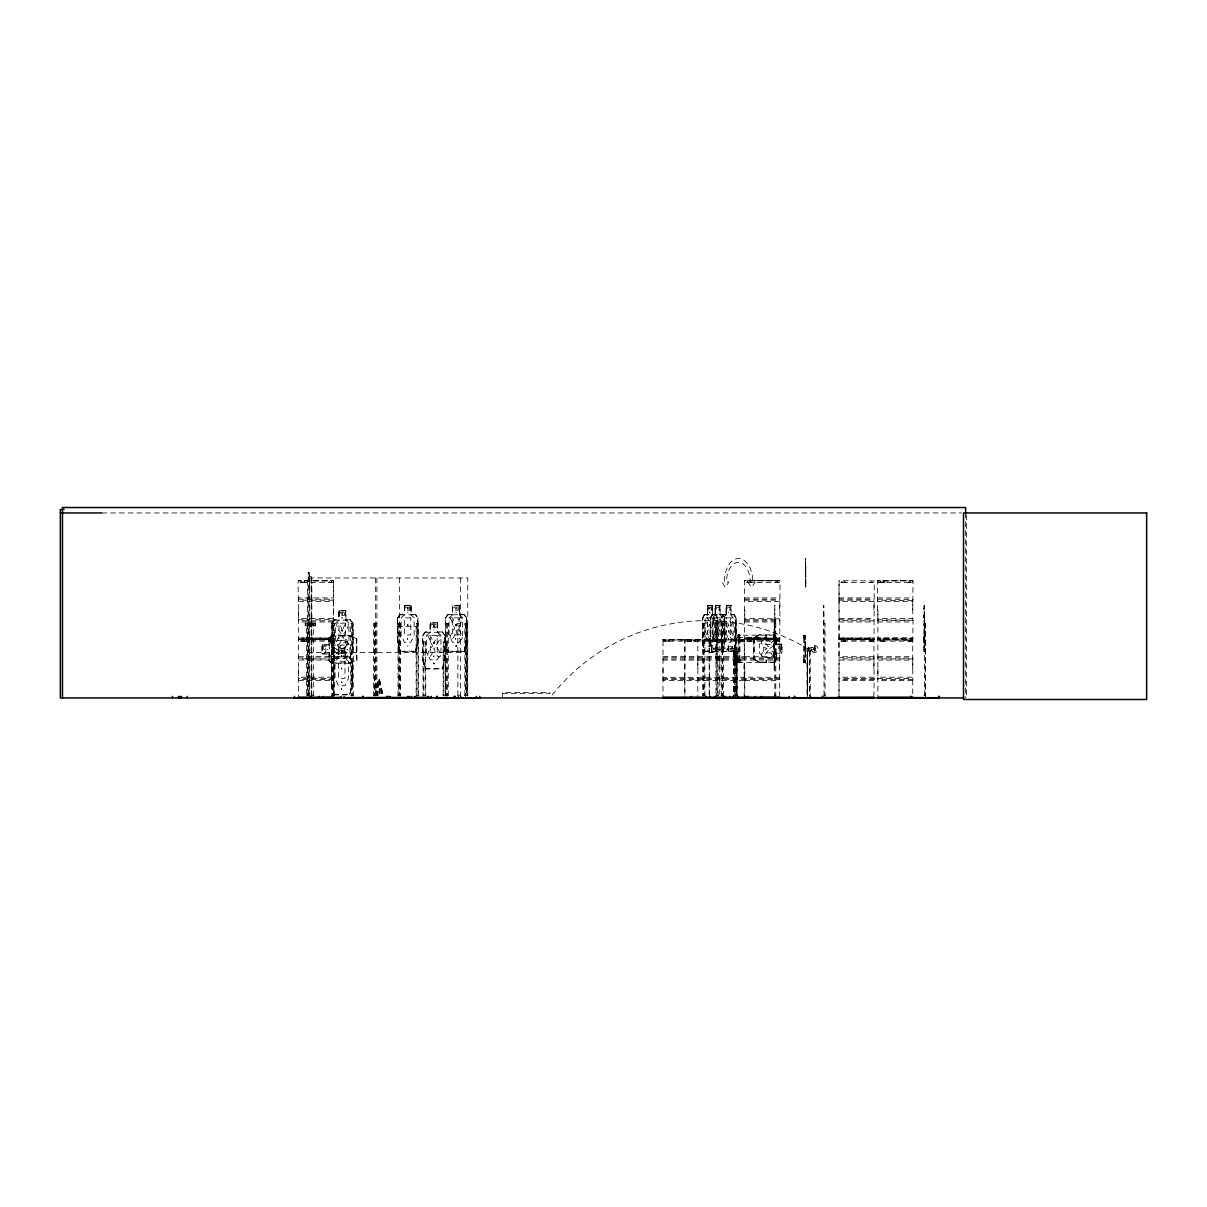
<?xml version="1.0" encoding="UTF-8"?>
<svg xmlns="http://www.w3.org/2000/svg" width="1207" height="1207" viewBox="0 0 1207 1207"><rect width="100%" height="100%" fill="white"/><g stroke="black" fill="none" stroke-linecap="round" stroke-linejoin="round"><path stroke-width="0.75" stroke-dasharray="5 3.75" d="M298.506 668.633L298.506 696.726M298.506 609.942L298.461 677.202L333.373 677.202L333.373 660.063L298.461 660.063M662.99 668.633L662.99 696.726M697.827 668.633L697.827 639.318L697.887 640.087M709.294 696.726L709.233 640.087M719.749 668.633L719.749 639.318M744.131 668.633L744.568 658.328M744.794 668.633L744.794 696.726M744.794 609.942L744.357 658.328L744.131 639.318L779.994 639.891L662.583 639.801L744.206 639.393M774.366 656.88L768.105 650.498C759.399 663.488 759.067 652.052 766.913 648.657C759.052 645.428 759.399 633.63 768.135 646.696C776.418 634.339 776.87 645.247 769.402 648.506L774.441 653.334L774.366 656.608M774.366 630.28L774.366 630.642M779.631 668.633L780.039 580.914L744.478 580.748L779.662 580.627L744.719 580.718L744.357 599.653L744.749 618.512L779.647 618.829M779.631 609.942L779.631 601.373L744.749 601.373M804.692 648.461C811.179 654.798 807.408 642.727 804.692 649.472M805.476 582L805.416 587.447L805.416 575.92M873.868 668.633L874.275 580.914L838.91 580.718M873.868 609.942L873.883 601.177M877.896 668.633L877.896 696.726M877.896 609.942L877.866 677.202L912.764 677.202L912.733 696.726M912.733 668.633L912.703 639.212M912.733 609.942L913.035 580.748L877.489 580.914L912.93 580.748M924.049 645.926L924.049 645.458M924.049 639.001L924.049 638.428M924.049 612.839L924.049 612.613M774.366 664.318L774.366 663.654M924.124 651.493L924.14 617.712M924.441 639.333L924.426 617.607L924.441 639.167M305.22 624.879C311.059 630.356 305.19 616.339 305.205 625.92M305.612 624.939C305.567 628.606 305.627 620.398 305.582 624.064M311.768 623.491L311.542 626.026L311.768 623.129M315.057 624.939C311.3 629.466 314.605 618.482 315.419 624.879C314.997 628.862 314.997 620.458 315.027 624.064M315.434 624.879L315.434 625.92M315.419 624.11L315.434 623.068M774.019 636.632L774.472 632.347L774.472 669.372L774.819 605.295L774.819 696.077M774.2 660.199L774.17 669.372L774.2 635.591M805.446 576.931L805.431 570.247M924.079 634.973L924.079 642.32L924.004 634.973M773.853 656.186L773.868 657.332L774.019 635.682M774.366 664.046L774.366 663.533M924.275 617.743L924.29 614.469M774.411 652.851L774.411 660.199L774.26 652.851L763.759 652.896L763.759 644.342L774.155 644.342M805.461 572.193L805.461 565.389M774.215 635.742L774.306 623.159L774.094 632.649M924.034 605.295L923.913 617.712M805.491 568.135L805.612 558.494L805.733 568.135M808.192 648.461L808.192 649.532M815.344 648.944C802.942 653.44 811.074 643.753 815.449 649.336C813.171 650.965 813.85 646.726 815.525 648.732M808.962 648.461L808.962 649.472M307.529 622.963L307.529 626.026M308.856 623.129L308.856 625.86M309.098 622.963L309.098 626.026M311.542 626.026L311.542 624.185L313.096 624.185M313.096 626.026L313.096 622.963M805.522 565.012L805.612 562.387L805.688 565.012M455.703 639.288L455.718 638.458M433.615 656.774L434.007 655.884L433.66 656.864M298.461 601.373L333.373 601.373L333.373 618.512L298.491 618.618L298.084 581.02L333.705 580.823L298.37 580.642L333.479 580.642L333.373 597.918L298.461 597.918M298.491 656.714L333.373 656.608L333.343 677.202M744.417 678.56L744.176 677.293L662.975 677.308L663.02 639.363L663.05 641.098M684.867 677.293L684.942 639.363M709.294 677.202L709.263 660.063M719.749 680.642L719.779 660.063M744.131 696.726L744.568 678.922M744.779 656.714L779.631 656.714M744.161 680.642L662.945 680.446M779.631 696.726L779.662 660.063L662.945 660.063M838.986 598.023L839.076 580.673L839.031 696.726M873.868 696.726L874.185 678.379L838.714 678.379M877.972 582.423L912.703 582.453L912.733 580.627L877.836 580.718L877.459 599.653L877.866 618.512L912.764 618.512L912.764 601.373L877.866 601.373M877.896 656.714L912.733 656.714M912.703 639.363L912.869 638.503L877.474 638.865L912.96 640.027L877.474 639.695L912.794 639.212L913.05 620.685M912.733 680.642L877.866 680.642M333.388 657.121L333.343 580.627M327.188 649.577L327.897 649.532M378.017 695.926L378.666 680.024M352.353 649.472L352.972 649.562M377.248 695.926L378.53 680.024M709.837 612.432L709.867 613.05M728.108 649.743L728.108 648.144L728.108 649.743L713.986 649.743L713.352 648.944L713.986 648.144L728.108 648.144M697.857 660.063L697.827 696.726M347.103 649.336L347.631 649.924L347.133 649.26M766.611 660.048L766.611 662.583L738.05 662.583C735.395 658.615 743.12 658.66 740.63 662.703M298.099 639.604L333.751 639.695L298.506 639.182M684.852 640.087L684.882 639.318L684.882 656.608M744.372 638.865L780.039 638.865L744.387 638.971L744.251 639.997L662.915 640.012M873.868 656.714L839.031 656.714L838.805 639.363L874.275 639.604L838.609 638.865L874.094 638.548L873.838 639.363M803.424 635.47L804.994 635.47L805.295 663.156L805.084 635.184C801.433 634.339 804.677 639.861 804.858 637.417M805.084 662.583C801.991 663.563 803.545 657.845 805.295 660.244M375.875 695.926L378.289 680.024M774.366 635.154L738.05 635.184L737.93 637.915L740.706 637.417L740.585 634.973L737.93 634.973L740.464 635.184M737.93 660.335L738.05 662.583M722.978 614.469L727.791 628.289C721.167 639.635 726.614 645.504 728.817 630.326C731.17 645.489 736.33 639.635 729.797 628.364C736.179 617.652 730.974 611.708 728.741 626.222L726.207 617.893L724.683 617.712L724.683 642.365L723.023 651.493M375.317 695.926L378.198 680.024L374.517 695.926M709.61 625.648L709.776 624.773L709.927 625.648M722.918 651.192L724.517 642.32L724.517 617.833L722.918 614.77M723.295 651.493L724.939 642.365L724.939 617.712L723.234 614.469M728.228 625.407L728.47 625.407M715.404 651.192L717.018 642.32L717.018 617.833L715.404 614.77M715.51 651.493L717.29 642.32M715.781 651.493L717.441 642.365L717.441 617.712L715.721 614.469L711.753 614.469M734.097 651.493L735.606 642.32L735.606 617.833L733.977 614.77M735.863 642.32L734.354 651.493L704.073 651.493L702.565 642.365L702.565 617.743L702.73 696.077M709.776 608.072L709.535 608.916M709.535 625.618L709.731 624.668M803.56 660.335L805.084 660.048M415.48 651.192L417.501 642.32L417.501 617.863L415.48 614.77M415.6 651.493L417.713 642.32L417.728 617.743L415.585 614.469M374.321 695.926L378.017 680.024L379.586 680.024L383.283 695.926M464.107 651.192L466.219 642.32L466.219 617.863L464.107 614.77M464.273 651.493L466.656 642.365L464.469 651.493L447.691 651.493L445.262 642.365L447.888 651.493M442.441 668.678L444.659 659.807L444.659 635.35L442.441 632.257M442.622 668.98L444.84 659.807L445.081 635.244L445.217 697.933M738.563 648.385C740.54 650.377 730.974 647.948 738.563 649.547M341.868 630.974L342.094 630.099L342.335 630.974M407.528 625.648L407.755 624.773L407.981 625.648M341.445 651.946L341.822 652.308M349.562 694.553L352.067 685.682L352.308 661.074L352.308 685.742L349.728 694.87M341.958 613.91L342.441 614.242M350.121 656.517L352.444 647.646L352.444 623.159M350.286 656.819L352.866 647.691L352.866 623.038L350.211 619.795M352.866 647.691L350.483 656.819L333.962 656.819L331.819 647.691L331.819 623.068L334.037 619.795L338.971 619.795M298.099 658.056L338.473 657.83M333.343 696.726L333.705 679.194M407.438 608.916L407.679 607.951L408.072 608.916M407.438 625.633L407.755 624.638L408.072 625.618M456.005 608.072L456.337 608.916M455.763 625.648L456.005 624.773L456.231 625.648M341.521 651.327L341.747 652.067M341.626 668.014L341.822 669.025M341.777 614.242L342.034 613.277L342.335 614.272M341.777 630.944L342.139 629.963L342.441 630.944M455.733 608.962L455.929 607.951M455.658 625.633L455.929 624.668M433.675 626.433L433.932 625.558L434.264 626.448M433.675 643.15L433.781 642.788M912.869 600.679L877.625 600.181M433.569 626.403L433.856 625.452M433.645 643.165L433.856 642.154M333.69 679.375L333.645 678.379L298.189 678.379M684.686 678.198L684.912 696.726M333.539 659.052L298.22 658.871M333.539 679.647L298.22 679.45M662.749 657.709L779.978 657.875M684.671 678.304L684.912 660.063M298.431 639.212L333.751 638.865L298.37 639.242M298.189 599.2L333.66 599.2M298.159 619.779L333.615 619.704M333.645 600.196L298.22 600.181M662.643 678.47L779.903 678.394M744.478 599.2L779.978 599.185M838.684 619.779L874.215 619.779M877.549 599.185L913.141 599.366M877.549 619.779L913.171 620.232L877.58 620.685M877.549 657.875L913.141 658.056M874.215 679.375L838.714 679.375M877.549 678.47L913.05 678.379M913.05 679.375L877.58 679.375M333.57 620.866L298.22 620.775M838.759 599.019L874.215 599.185M838.759 657.694L874.215 657.875M874.109 620.866L838.714 620.685M874.109 658.962L838.759 658.871M913.005 658.977L877.655 658.962M328.908 582.423L331.97 582.423M328.908 641.098L331.97 641.098M693.391 641.098L696.454 641.098M715.329 641.098L715.525 640.178M739.71 641.098L742.773 641.098M775.196 582.423L778.259 582.423M775.196 641.098L778.259 641.098M869.447 582.423L872.51 582.423M869.447 641.098L872.51 641.098M908.313 582.423L911.376 582.423M908.313 641.098L911.376 641.098M712.009 614.469L710.365 617.863L710.47 642.365L711.708 651.493M712.145 605.597L712.145 614.77L710.636 617.863L710.636 642.32L712.085 651.192M702.73 617.863L704.375 614.469M704.45 614.77L702.987 617.863L702.987 642.32L704.45 651.192M721.318 696.077L721.137 617.743L722.691 614.469M722.902 651.493L721.303 642.32L721.409 617.743L722.948 614.469M721.56 617.863L723.023 614.77M774.155 662.085L775.995 659.022L775.995 637.915L774.125 635.154M774.23 662.387L776.252 659.022M776.433 653.213L776.433 659.158L774.472 662.387L759.278 662.387M300.136 582.423L305.552 582.423M300.136 641.098L305.552 641.098M664.619 641.098L670.036 641.098M686.542 641.098L691.958 641.098M746.424 582.423L751.84 582.423M710.923 641.098L718.391 641.098M746.424 641.098L751.84 641.098M840.66 582.423L846.077 582.423M840.66 641.098L846.077 641.098M879.526 582.423L884.942 582.423M879.526 641.098L884.942 641.098M333.66 657.89L331.367 661.119L333.766 657.83M333.871 658.147L331.789 661.24L331.593 685.682L333.871 694.553M332.046 623.189L334.233 619.795M334.339 620.096L332.257 623.189L332.257 647.646L334.339 656.517M417.667 642.365L415.857 651.493L399.773 651.493L397.465 642.365L397.525 617.712L399.894 614.469L404.466 614.469M397.737 617.833L400.105 614.469M397.948 617.833L400.196 614.77M329.058 645.142L328.832 638.895L331.261 635.651L349.97 635.651L356.819 638.805L356.819 660.365L349.758 663.201M331.472 635.651L328.832 638.895M331.563 635.968L329.27 639.031L329.27 660.138L331.593 662.899M813.865 648.551L815.163 648.25M445.458 642.365L445.262 617.712L447.948 614.469M445.504 617.833L447.857 614.77L464.288 614.77M448.053 614.77L445.7 617.833L445.7 696.077M425.377 668.98L422.903 659.807L422.646 635.199L425.271 631.955L430.25 631.955M425.452 631.955L422.903 635.32L423.084 696.077M423.084 635.32L425.558 632.257M333.298 639.363L333.373 621.967L298.461 621.967M839.001 639.423L838.986 621.861M738.82 637.703L738.94 635.47M738.82 662.583L738.94 660.335M738.82 662.869L738.82 634.882M839.031 639.182L873.913 639.212M333.298 582.453L298.582 582.423M333.298 641.143L298.536 641.143M779.586 582.453L744.87 582.423M744.794 638.05L779.631 638.05L744.87 638.05M744.1 641.143L663.02 641.143M779.586 641.143L744.825 641.143M873.838 582.378L839.106 582.423M873.838 641.143L839.076 641.143M912.703 641.143L877.927 641.143M407.483 638.458L407.77 639.438L407.604 638.503M341.837 682.755L341.868 681.819M342.003 617.773L342.154 618.376M912.658 641.098L912.733 638.05L877.896 638.05L912.703 638.081M709.912 646.454L709.671 645.413M452.565 614.77L449.034 617.833L449.034 634.973L452.565 642.32L459.158 642.32L462.688 634.973L462.688 617.833L459.158 614.77L459.158 605.597M455.748 638.578L455.718 639.227M341.837 682.604L341.837 681.94M739.695 634.882L739.695 637.703M730.31 649.532C725.965 647.646 744.553 650.12 730.31 648.4M735.169 648.385L735.169 649.547M739.695 659.761L739.695 662.583M709.942 638.578L709.641 639.318L709.957 638.458M803.59 659.837L803.711 637.99M759.535 634.852L753.998 637.688L753.756 659.248L753.756 637.688L759.278 634.852L774.441 634.852L776.433 637.779L776.433 644.025M753.937 637.915L759.55 635.154M324.623 649.441L324.623 649.788M434.082 663.971L433.69 662.945L434.128 663.91M728.44 646.469L728.228 645.473M333.57 639.197L333.373 656.608M333.524 639.966L298.431 640.012M349.728 662.899L356.593 660.138M709.067 639.363L709.263 656.608M814.001 649.502L815.163 649.622M341.717 656.412L341.611 655.356L341.385 656.367M735.682 648.4L735.787 649.547M342.124 617.773L341.943 617.32M713.986 649.743L713.986 648.144M455.974 612.1L456.201 612.99M433.901 629.481L434.022 629.933M873.943 640.012L838.971 640.042M455.959 645.534L455.974 646.484M434.007 663.02L434.007 663.85M341.626 689.725L341.626 688.91M341.913 650.799L341.913 651.75L341.958 650.739M342.124 651.81L342.139 650.86M455.959 624.638L456.337 625.618M433.886 625.422L434.279 626.403M433.886 642.124L433.751 642.893M101.826 512.945L961.632 512.945M309.369 584.097L309.369 588.654M744.749 597.918L779.662 597.918M839.001 597.918L873.913 597.918M877.866 597.918L912.764 597.918M744.508 600.181L779.903 600.181M838.759 600.181L874.155 600.181M873.913 601.373L839.001 601.373L839.031 618.512L873.868 618.618M404.254 605.295L411.195 605.295L411.195 614.469M404.481 605.597L410.968 605.597M459.354 605.597L452.565 605.597L452.761 614.77M707.604 605.597L712.417 605.597M715.193 605.597L719.96 605.597M726.176 605.597L730.989 605.597M339.001 610.923L345.685 610.923M410.983 614.469L415.796 614.469L417.939 617.743L417.984 696.077M447.752 614.469L452.519 614.469L452.323 605.295L459.58 605.295L459.58 614.469M459.384 614.469L464.393 614.469L466.656 617.743L466.777 696.077M704.119 614.469L707.694 614.469M719.855 614.469L726.282 614.469M730.884 614.469L734.309 614.469L736.029 617.712L735.757 642.365M399.985 614.77L415.691 614.77M704.194 614.77L734.233 614.77M397.525 617.712L397.722 642.365L400.03 651.493M464.212 614.469L466.656 617.743M721.137 617.743L718.346 628.364C724.803 639.604 719.704 645.504 717.38 630.326C715.178 645.519 709.807 639.604 716.339 628.289C710.214 617.758 715.027 611.662 717.29 626.222L719.84 617.893L721.394 617.803M736.029 617.712L735.893 696.077M345.715 619.795L350.422 619.795M744.508 619.704L779.903 619.704M334.143 620.096L350.317 620.096M744.553 620.866L779.903 620.775M744.749 621.967L779.662 621.967M839.001 621.967L873.913 621.967M877.866 621.967L912.764 621.967M437.673 622.782L430.069 622.782L430.069 631.955M331.819 623.068L331.895 696.077M350.121 620.096L352.866 623.038M430.326 623.084L437.417 623.084M311.15 623.325L313.684 623.325L313.684 695.217M331.895 623.325L334.445 623.325L334.445 697.933M375.649 623.325L373.627 623.325L373.627 695.217M376.916 623.325L375.905 623.325L375.935 695.217M400.709 623.325L398.008 623.325L398.008 696.077M445.7 623.325L448.265 623.325L448.265 696.077M460.395 623.325L457.86 623.325L457.86 695.217M467.758 623.325L464.831 623.325L464.831 696.077M702.73 623.325L704.903 623.325L704.903 697.933M721.318 623.325L723.476 623.325L723.476 697.933M774.819 623.325L775.784 623.325L775.784 697.933M824.064 623.325L825.045 623.325L825.045 697.933M924.275 623.325L925.422 623.325L925.422 696.077M307.544 624.185L309.098 624.185M307.544 624.819L309.098 624.819M311.542 624.819L313.096 624.819M397.465 626.403L417.728 626.403M437.492 631.955L442.728 631.955L445.081 635.244M425.377 632.257L442.607 632.257M773.959 632.649L774.502 635.712M309.369 634.294L309.369 638.85M805.295 635.621L804.677 637.703M331.367 635.968L349.939 635.968M737.824 637.417L740.706 637.417M737.93 637.417L766.611 637.703L766.611 635.184M774.2 634.852L776.433 637.779M803.606 637.613L805.084 637.703M349.774 635.651L356.819 638.805M779.692 640.087L744.538 639.604M877.836 640.012L912.794 640.042M423.084 641.973L425.694 641.973L425.694 696.077M721.409 642.365L722.646 651.493M923.989 651.493L924.396 605.295L924.456 696.077M776.192 644.025L782 644.025L782 653.213L776.192 653.213M781.804 644.342L775.995 644.342L774.155 639.74L763.759 639.74L759.309 644.342L759.309 652.896L763.759 657.498L774.155 657.498L775.995 652.896L781.804 652.896M329.043 644.84L321.952 644.84L321.952 654.013L329.043 654.013M322.178 645.142L329.27 645.142L331.563 640.555L344.417 640.555L349.939 645.142L349.939 653.711L344.417 658.298L331.563 658.298L329.27 653.711L322.178 653.711M456.171 645.428L456.14 646.484L456.186 645.473M710.214 645.443A3.5 2.776 -90 0 1 712.628 650.694A3.5 2.776 -90 0 1 707.8 650.694A3.5 2.776 -90 0 1 710.214 645.443L713.986 645.443A3.5 2.776 -90 0 1 716.4 650.694A3.5 2.776 -90 0 1 711.572 650.694A3.5 2.776 -90 0 1 713.986 645.443M815.147 646.801L815.208 651.086L814.378 651.086L814.378 646.801L815.208 646.801M736.723 647.42L734.218 647.42L734.218 650.528M808.977 647.42L808.177 647.42L808.177 650.528L807.015 650.528L807.015 696.077M338.503 648.959L345.157 648.959L344.961 658.147L348.416 661.21L348.416 678.334L344.961 685.682L338.503 685.682L335.048 678.334L335.048 661.21L338.503 658.147L338.473 648.657M727.489 648.944L728.741 648.944M813.971 648.944L815.555 648.944M808.946 650.528L810.138 650.528L810.138 696.077M399.985 651.192L415.691 651.192M447.857 651.192L464.288 651.192M704.194 651.192L737.643 651.297L737.643 650.528L733.298 650.528L733.298 651.297M807.015 651.297L810.138 651.297M924.426 651.192L923.974 642.32M824.064 651.493L823.762 605.295L824.064 696.077M307.438 652.595L467.758 652.595M710.214 652.444L713.986 652.444M334.143 656.517L350.317 656.517M662.945 656.608L744.131 656.714M333.675 658.147L349.774 658.147M662.749 658.962L779.903 658.871M776.433 659.158L776.252 652.896M422.827 659.852L425.196 668.98L442.803 668.98L444.9 659.852M877.866 660.063L912.764 660.063L912.794 677.715M356.819 660.365L356.623 638.805M737.824 660.335L740.464 660.048M759.309 662.085L774.396 662.085M331.382 662.899L349.939 662.899M349.97 663.201L331.291 663.201L328.832 660.274L329.058 653.711M425.377 668.678L442.607 668.678M779.631 677.308L744.749 677.202L744.447 657.89M873.913 677.202L839.001 677.202L839.031 660.063L873.913 660.063L874.109 678.304M662.749 679.541L779.903 679.45M309.369 679.571L309.369 684.143M744.749 680.642L779.662 680.642M873.913 680.642L839.001 680.642L839.001 695.338M331.563 661.119L331.563 685.727M341.445 688.79L341.792 689.816L341.4 688.85M502.519 693.663L549.924 693.663L549.924 692.531L502.519 692.531L502.519 697.933M333.675 694.553L349.774 694.553M333.494 694.87L349.939 694.87M306.352 695.217L308.841 695.217M310.863 695.217L313.971 695.217M331.638 695.217L334.701 695.217M350.468 695.217L353.53 695.217M373.401 695.217L377.203 695.217M397.782 695.217L400.935 695.217M415.917 695.217L418.904 695.217M422.842 695.217L425.95 695.217M442.939 695.217L448.521 695.217M457.574 695.217L460.682 695.217M464.604 695.217L467.984 695.217M702.504 695.217L705.144 695.217M715.706 695.217L718.346 695.217M721.077 695.217L723.717 695.217M734.278 695.217L736.919 695.217M774.517 695.217L776.071 695.217M823.778 695.217L825.332 695.217M923.989 695.217L925.709 695.217M407.725 646.484L407.936 645.473M709.791 645.534L709.671 646.484L709.641 645.473M728.364 612.1L728.213 612.99M709.776 612.1L709.625 612.99M407.664 612.432L407.951 612.99M728.53 638.578L728.379 639.454L728.545 638.458M309.384 576.026L308.162 572.963M349.728 635.968L356.593 639.031M753.937 659.022L759.55 662.085M753.756 659.248L759.52 662.387M437.236 632.257L440.947 635.32L440.947 652.459L437.236 659.807L430.326 659.807L426.614 652.459L426.614 635.32L430.326 632.257L430.25 622.782M737.96 637.613L738.05 635.184M329.058 660.138L331.503 663.201M712.145 614.77L714.589 617.833L714.589 634.973L712.145 642.32L707.604 642.32L705.16 634.973L705.16 617.833L707.604 614.77L707.694 605.295M352.308 661.074L349.864 657.83L345.187 657.83L345.383 648.657L338.277 648.657L338.277 657.83M349.668 657.83L352.067 661.21M349.562 658.147L351.871 661.21L351.871 685.682M442.547 631.955L444.84 635.35M747.887 582L751.523 587.447L755.175 582L752.821 582A23.506 14.243 -90 0 0 738.578 558.494A23.506 14.243 -90 0 0 724.321 582L721.967 582L725.392 587.447L728.832 582L726.448 582A19.629 11.889 -90 0 1 738.337 562.387A19.629 11.889 -90 0 1 750.241 582M734.037 614.469L735.863 617.833M715.464 614.469L717.29 617.833M913.05 619.689L912.733 618.618M744.357 678.198L744.402 679.103M333.57 678.304L333.343 677.308M423.084 659.807L425.558 668.678M341.656 651.327L341.928 652.278M341.656 668.044L341.928 668.995M445.7 642.32L448.053 651.192M407.755 608.072L407.981 608.947M397.948 642.32L400.196 651.192M332.046 647.646L334.158 656.819M331.367 685.727L333.705 694.87M379.556 680.024L383.087 695.926M804.858 660.335L804.828 662.794L803.424 662.281M709.822 607.951L710.003 608.916M709.822 624.668L710.003 625.633M379.405 680.024L382.287 695.926M721.56 642.32L723.023 651.192M702.73 642.32L704.33 651.493M710.47 642.365L711.964 651.493M379.315 680.024L382 697.691M744.146 677.399L744.161 660.063M298.446 680.341L333.373 680.642L333.373 695.338M379.073 680.024L380.356 695.926M684.867 680.446L684.882 695.338M378.938 680.024L379.586 695.926M774.411 632.649L774.456 635.712M311.768 625.86L311.542 622.963M305.205 623.068L305.22 624.11M924.079 614.77L924.109 617.833L924.124 614.469M805.748 565.389L805.748 572.193M805.793 570.247L805.793 587.447L805.808 575.92M773.868 636.632L773.868 635.486L774.004 657.302L774.034 656.186M924.275 642.32L924.29 651.493M966.385 514.816L966.385 697.933M965.645 512.945L965.645 697.933M925.271 623.325L925.271 697.933M910.576 581.382L910.576 582.423M910.576 640.057L910.576 641.098M908.977 581.382L909.097 582.423M909.097 640.057L909.097 641.098M884.128 582.106L880.341 582.106M883.901 581.502L883.901 582.453M883.901 640.178L883.901 641.143M880.567 581.502L880.567 582.453M880.567 640.178L880.567 641.143M871.831 581.382L871.71 582.423M871.831 640.057L871.71 641.098M870.232 582.423L870.111 582.106M870.232 641.098L870.111 640.796M845.262 582.106L841.475 582.106M845.036 581.502L845.036 582.453M845.036 640.178L845.036 641.143M841.701 581.502L841.701 582.453M841.701 640.178L841.701 641.143M814.438 646.801L814.438 651.086M809.837 651.297L809.852 696.077M809.565 651.297L809.565 696.077M808.946 647.42L808.977 650.528M807.302 651.297L807.317 696.077M805.401 641.355L805.401 657.423M804.677 637.99L804.707 659.761M804.118 635.184L804.118 637.703M804.118 660.048L804.118 662.583M803.711 635.184L803.711 637.703M803.711 660.048L803.711 662.583M781.744 644.025L781.744 653.213M781.563 644.342L781.563 652.896M777.474 581.382L777.474 582.423M777.474 640.057L777.474 641.098M776.192 637.779L776.252 644.342M775.995 581.382L775.995 582.423M774.924 617.607L774.924 639.454M765.841 635.184L765.841 637.703M765.841 660.048L765.841 662.583M754.179 637.915L754.179 659.022M751.026 582.106L747.239 582.106M750.799 581.502L750.799 582.453M750.799 640.178L750.799 641.143M747.465 581.502L747.465 582.453M747.465 640.178L747.465 641.143M741.973 640.057L741.973 641.098M740.495 641.098L740.374 640.796M739.997 637.99L739.997 659.761M739.227 637.99L739.227 659.761M738.05 637.99L738.05 659.761M737.296 651.297L737.19 696.077L737.009 651.297M736.677 696.077L736.677 623.325L734.52 623.325L734.52 696.077M736.104 647.42L736.104 650.528M736.119 651.297L736.119 696.077M735.47 651.297L735.485 696.077M735.35 623.325L735.304 696.077M735.048 651.297L735.048 696.077M734.837 647.42L734.837 650.528M734.822 651.297L734.822 696.077M733.931 651.297L733.931 696.077M733.826 651.297L733.871 696.077M733.645 651.297L733.539 696.077M732 646.801L732 651.086M730.989 614.77L731.155 605.295L726.01 605.295L726.01 614.469M730.884 605.295L730.733 614.77L733.162 617.833L733.162 634.973L730.733 642.32L726.176 642.32L723.747 634.973L723.747 617.833L726.176 614.77L726.282 605.295M728.425 646.801L728.425 651.086M726.433 605.597L726.433 614.77M722.661 623.325L722.661 696.077M722.133 623.325L722.133 696.077M720.126 614.469L720.126 605.295L715.042 605.295L715.042 614.469M719.855 605.295L719.96 614.77L722.374 617.833L722.374 634.973L719.96 642.32L715.449 642.32L713.05 634.973L713.05 617.833L715.449 614.77L715.449 605.597M719.704 605.597L719.704 614.77M719.779 680.642L719.749 696.726M718.105 696.077L718.105 623.325L715.947 623.325L715.947 696.077M717.592 640.057L717.592 641.098M717.184 617.712L717.29 696.077M716.762 623.325L716.762 696.077M716.113 640.057L716.113 641.098M715.298 605.295L715.193 614.77M715.298 640.178L715.298 641.143M712.568 614.469L712.568 605.295L707.438 605.295L707.438 614.469M712.311 605.295L712.417 614.77M711.964 640.178L711.964 641.143M710.214 617.743L710.214 642.365M709.263 680.642L709.263 695.338M707.86 605.597L707.86 614.77M704.073 623.325L704.073 696.077M703.56 623.325L703.56 696.077M695.79 640.796L695.67 641.098M694.07 640.057L694.191 641.098M691.143 640.178L690.917 641.143M687.583 640.178L687.583 641.143M668.995 640.178L668.995 641.143M665.66 640.178L665.66 641.143M467.758 695.217L467.758 577.972L307.438 577.972L307.438 695.217M467.396 623.325L467.396 696.077M466.898 623.325L466.898 695.217M466.46 617.743L466.581 695.217M465.721 623.325L465.721 695.217M465.449 623.325L465.449 697.933M460.38 577.972L460.395 695.217M459.384 605.295L459.354 614.77M447.631 623.325L447.631 696.077M446.318 623.325L446.318 696.077M445.79 696.077L445.79 641.973L443.18 641.973L443.18 696.077M443.754 641.973L443.754 696.077M437.492 622.782L437.673 631.955M437.236 623.084L437.417 632.257M437.236 652.459L437.236 635.32L430.326 635.32L430.326 652.459M430.492 623.084L430.492 632.257M425.12 641.973L425.12 696.077M423.657 641.973L423.657 696.077M418.648 696.077L418.648 623.325L416.143 623.325L416.143 696.077M416.807 623.325L416.807 697.933M410.983 605.295L410.968 614.77M410.772 605.597L410.772 614.77L414.137 617.833L414.137 634.973L410.772 642.32L404.481 642.32L401.116 634.973L401.116 617.833L404.481 614.77L404.466 605.295M404.692 605.597L404.692 614.77M400.513 623.325L400.513 696.077M399.849 623.325L399.849 696.077M399.547 577.972L399.547 695.217M398.672 623.325L398.672 696.077M376.901 577.972L376.901 695.217M375.649 577.972L375.649 695.217M374.789 623.325L374.789 695.217M374.487 623.325L374.487 695.217M356.397 639.031L356.397 660.138M353.274 696.077L353.274 623.325L350.724 623.325L350.724 696.077M352.67 623.038L352.64 696.077M351.358 623.325L351.358 696.077M345.926 619.795L345.926 610.606L338.775 610.606L338.775 619.795M345.715 610.606L345.685 620.096M345.489 610.923L345.489 620.096L348.959 623.159L348.959 640.298L345.489 647.646L339.001 647.646L335.531 640.298L335.531 623.159L339.001 620.096L338.971 610.606M339.197 610.923L339.197 620.096M338.714 648.959L338.714 658.147M333.811 623.325L333.811 696.077M332.529 623.325L332.529 696.077M331.186 581.382L331.186 582.423M331.186 640.057L331.186 641.098M329.707 581.382L329.707 582.423M329.586 640.057L329.707 641.098M322.375 645.142L322.375 653.711M322.148 644.84L322.148 654.013M313.081 624.079L313.111 624.909M311.844 697.54L311.844 576.448L309.067 576.448L309.067 695.685M311.512 576.448L311.512 697.54M311.15 577.972L311.15 695.217M310.908 621.982L310.908 627.006L309.686 627.006L309.686 621.982M309.384 697.933L309.384 572.344L308.162 572.344L308.162 697.933M308.615 695.217L308.615 623.325L306.578 623.325L306.578 695.217M307.74 623.325L307.74 695.217M307.529 624.079L307.544 624.909M304.737 582.106L300.95 582.106M304.511 581.502L304.511 582.453M304.511 640.178L304.511 641.143M301.177 581.502L301.177 582.453M301.177 640.178L301.177 641.143M552.233 694.976A197.375 196.952 -90 0 1 812.749 651.976A3.5 3.5 0 0 0 818.059 648.944A3.5 3.5 0 0 0 812.809 645.911A3.5 3.5 0 0 0 812.809 651.976M815.178 648.823L815.178 648.672M924.049 624.668L924.049 625.648L924.049 624.668M924.049 607.951L924.049 608.947L924.049 607.951M774.366 642.546L774.366 643.527L774.366 642.546M774.366 625.83L774.366 626.81L774.366 625.83M336.678 649.577L337.447 649.985L336.693 649.517M331.14 655.009L331.533 657.196L339.137 651.342C349.577 664.333 350.649 652.685 340.661 649.396C350.634 645.896 349.562 634.641 339.182 647.556C329.179 634.957 328.093 646.273 337.583 649.547L331.14 655.009M341.928 644.146L341.958 643.98M714.499 638.895L712.93 639.182L710.244 630.326C708.041 645.504 702.595 639.635 709.203 628.289C703.017 617.728 707.875 611.677 710.169 626.222C712.402 611.708 717.607 617.652 711.225 628.364L714.499 638.895M450.211 617.803L454.677 628.364C445.006 640.691 453.063 644.719 456.095 630.326C458.947 644.734 467.365 640.691 457.604 628.289C466.777 616.671 459.158 612.432 456.216 626.222L452.489 617.893L450.211 617.803M740.585 662.281L737.824 662.281L740.706 662.281M427.806 635.289L432.513 645.851C422.329 658.313 430.854 662.115 433.992 647.812C436.949 662.115 445.851 658.328 435.576 645.79C445.232 634.022 437.16 630.009 434.113 643.708L430.22 635.38L427.806 635.289M728.228 608.69L728.228 608.69M348.597 644.221L346.364 644.508L342.547 635.636C339.74 650.09 331.472 645.971 341.068 633.615C332.046 622.043 339.514 617.712 342.426 631.548C345.262 617.758 353.229 621.937 343.935 633.69L348.597 644.221M298.536 638.005L333.343 638.05L298.506 638.05M839.076 638.005L873.868 638.05L839.031 638.05M409.641 607.121L405.597 607.121L405.597 610.184L409.641 610.184L409.641 607.121M457.981 607.121L453.741 607.121L453.741 610.184L457.981 610.184L457.981 607.121M711.33 607.121L708.418 607.121L708.418 610.184L711.33 610.184L711.33 607.121M719.161 607.121L716.264 607.121L716.264 610.184L719.161 610.184L719.161 607.121M729.918 607.121L726.991 607.121L726.991 610.184L729.918 610.184L729.918 607.121M344.327 612.447L340.163 612.447L340.163 615.51L344.327 615.51L344.327 612.447M410.772 617.833L404.481 617.833L404.481 634.973L410.772 634.973L410.772 617.833M459.158 617.833L452.565 617.833L452.565 634.973L459.158 634.973L459.158 617.833M712.145 617.833L707.604 617.833L707.604 634.973L712.145 634.973L712.145 617.833M719.96 617.833L715.449 617.833L715.449 634.973L719.96 634.973L719.96 617.833M730.733 617.833L726.176 617.833L726.176 634.973L730.733 634.973L730.733 617.833M345.489 623.159L339.001 623.159L339.001 640.298L345.489 640.298L345.489 623.159M310.591 623.823L309.988 625.166L310.591 623.823M435.999 624.607L431.548 624.607L431.548 627.67L435.999 627.67L435.999 624.607M344.417 645.142L331.563 645.142L331.563 653.711L344.417 653.711L344.417 645.142M780.642 645.866L778.787 645.866L778.787 651.373L780.642 651.373L780.642 645.866M325.83 646.68L323.521 646.68L323.521 652.187L325.83 652.187L325.83 646.68M732.619 646.801L727.806 646.801L727.806 651.086L732.619 651.086L732.619 646.801M343.799 650.498L339.665 650.498L339.665 653.56L343.799 653.56L343.799 650.498M344.961 661.21L338.503 661.21L338.503 678.334L344.961 678.334L344.961 661.21M807.589 696.077L807.619 651.297L807.589 696.077"/><path stroke-width="1.5" d="M910.772 697.555L938.94 697.782L877.866 697.842M294.297 697.752L319.101 697.752M690.932 697.752L755.386 697.752M322.556 697.752L340.978 697.555L293.754 697.933M436.542 697.752L454.42 697.752M794.07 697.752L838.548 697.555M64.122 509.445L60.35 509.445L60.35 697.933L963.759 697.933M60.35 512.945L101.75 512.945M298.431 697.178L333.404 697.178M662.915 697.178L744.206 697.178M744.719 697.178L779.692 697.208M838.971 697.208L873.943 697.178M877.836 697.178L912.794 697.178M761.315 697.555L789.287 697.555M435.652 697.872L480.582 697.933M662.945 697.842L789.287 697.872M792.908 697.872L838.548 697.872M839.001 697.842L873.913 697.842M455.13 697.752L480.039 697.752M725.332 697.752L725.286 696.379M965.645 513.156L965.645 507.513L62.477 507.513L62.477 697.933M938.925 696.379L938.94 697.933M938.744 696.379L938.744 697.933M910.953 696.379L910.953 697.933M910.772 696.379L910.757 697.933M838.548 696.379L838.548 697.933M822.691 696.379L822.691 697.933L822.45 696.379M810.561 696.379L810.561 697.933M794.704 696.379L794.613 697.933L794.462 696.379M789.287 696.379L789.287 697.933M761.315 696.379L761.315 697.933M755.084 696.379L755.084 697.933M748.28 696.379L748.491 697.933M747.54 696.379L747.54 697.933M745.654 696.379L745.654 697.933M738.126 696.379L738.126 697.933M733.434 696.379L733.434 697.933M732.815 696.379L732.815 697.933M729.707 696.379L729.707 697.933M724.577 696.379L724.577 697.933M723.4 696.379L723.4 697.933M715.857 696.379L715.857 697.933M714.846 696.379L714.846 697.933M709.716 696.379L709.716 697.933M705.989 696.379L705.989 697.933M691.143 696.379L691.143 697.933M479.858 696.379L479.858 697.933M476.252 696.379L476.252 697.933M460.772 696.379L460.591 697.933M458.373 696.379L458.373 697.933M455.054 696.379L455.235 697.933M454.722 696.379L454.722 697.933M453.983 696.379L453.983 697.933M437.492 696.379L437.492 697.933M436.843 696.379L436.843 697.933M431.382 696.379L431.382 697.933M428.108 696.379L428.108 697.933M414.891 696.379L414.891 697.933M411.376 696.379L411.376 697.933M408.962 696.379L408.962 697.933M407.694 696.379L407.694 697.933M390.404 696.379L390.389 697.933M388.548 696.379L388.548 697.933M387.764 696.379L387.764 697.933M386.572 696.379L386.572 697.933M362.96 696.379L362.96 697.933M362.432 696.379L362.417 697.933M344.04 696.379L344.04 697.933M341.128 696.379L341.128 697.933M322.857 696.379L322.857 697.933M319.282 696.379L319.282 697.933M310.772 696.379L310.953 697.933M294.478 696.379L294.478 697.933M187.191 696.379L187.191 697.933M181.382 696.379L181.382 697.933M179.903 696.379L179.813 697.933M178.334 696.379L178.334 697.933M172.405 696.379L172.405 697.933M431.216 697.555L344.221 697.691L431.216 697.555M1146.65 512.945L963.518 512.945L963.518 699.487L1146.65 699.487L1146.65 512.945"/></g></svg>
